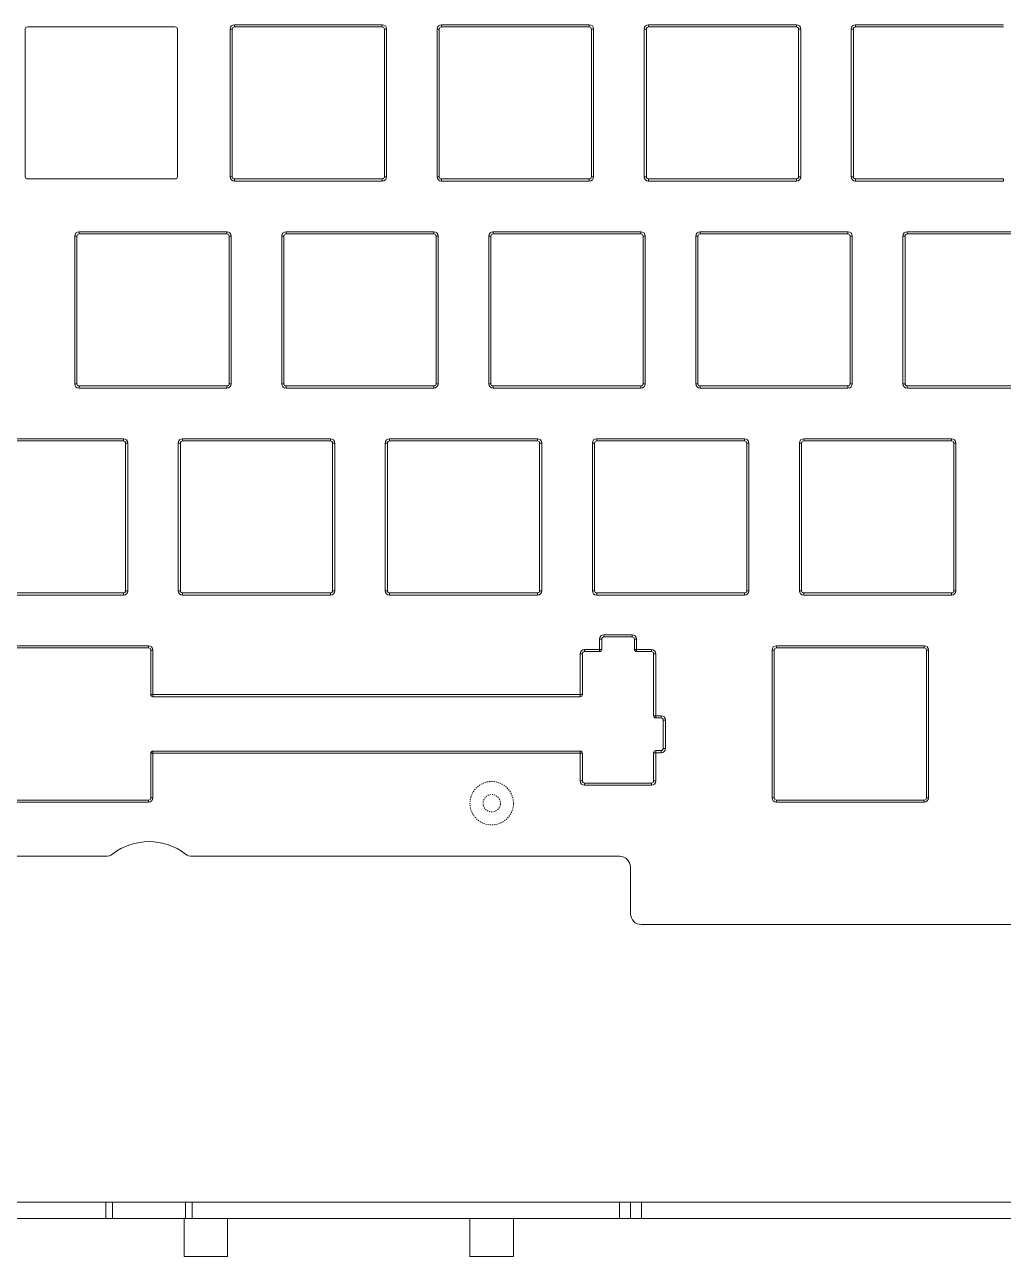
# Model space of a CAD drawing. Header units: millimetres. Extents: x 78 to 606, y -329 to -69.
# Drawn here: x 259.4 to 349.4, y -288.5 to -175.2 of the extents above; entities that cross this region are included whole.
import ezdxf

# ---------------------------------------------------------------- set-up
doc = ezdxf.new("R2010")
doc.units = ezdxf.units.MM
doc.header["$MEASUREMENT"] = 0
doc.linetypes.add('AI-Linetype-0', pattern=[0.18189, 0.090945, -0.090945])
doc.linetypes.add('AI-Linetype-1', pattern=[0.18189, 0.090945, -0.090945])
doc.layers.add('图层 1', color=7, linetype='Continuous', lineweight=0)

msp = doc.modelspace()

# ---------------------------------------------------------------- linework, layer by layer
at = {"layer": '图层 1', "color": 18, "lineweight": 5, "true_color": 0x040000}
for p, q in [((259.45, -189.18), (259.45, -175.58)), ((259.65, -175.38), (273.25, -175.38)), ((273.45, -175.58), (273.45, -189.18)), ((278.3, -175.58), (278.3, -189.18)), ((278.5, -175.58), (278.3, -175.58)), ((278.5, -175.58), (278.5, -189.18)), ((278.7, -175.18), (278.7, -175.38)), ((292.3, -175.18), (278.7, -175.18)), ((292.3, -175.38), (278.7, -175.38)), ((292.3, -175.38), (292.3, -175.18)), ((292.5, -189.18), (292.5, -175.58)), ((292.7, -175.58), (292.5, -175.58)), ((292.7, -189.18), (292.7, -175.58)), ((297.35, -175.58), (297.35, -189.18)), ((297.55, -175.58), (297.35, -175.58)), ((297.55, -175.58), (297.55, -189.18)), ((297.75, -175.18), (297.75, -175.38)), ((311.35, -175.18), (297.75, -175.18)), ((311.35, -175.38), (297.75, -175.38)), ((311.35, -175.38), (311.35, -175.18)), ((311.55, -189.18), (311.55, -175.58)), ((311.75, -175.58), (311.55, -175.58)), ((311.75, -189.18), (311.75, -175.58)), ((316.4, -175.58), (316.4, -189.18)), ((316.6, -175.58), (316.4, -175.58)), ((316.6, -175.58), (316.6, -189.18)), ((316.8, -175.18), (316.8, -175.38)), ((330.4, -175.18), (316.8, -175.18)), ((330.4, -175.38), (316.8, -175.38)), ((330.4, -175.38), (330.4, -175.18)), ((330.6, -189.18), (330.6, -175.58)), ((330.8, -175.58), (330.6, -175.58)), ((330.8, -189.18), (330.8, -175.58)), ((335.45, -175.58), (335.45, -189.18)), ((335.65, -175.58), (335.45, -175.58)), ((335.65, -175.58), (335.65, -189.18)), ((335.85, -175.18), (335.85, -175.38)), ((349.45, -175.18), (335.85, -175.18)), ((349.45, -175.38), (335.85, -175.38)), ((278.3, -189.18), (278.5, -189.18)), ((292.5, -189.18), (292.7, -189.18)), ((297.35, -189.18), (297.55, -189.18)), ((311.55, -189.18), (311.75, -189.18)), ((316.4, -189.18), (316.6, -189.18)), ((330.6, -189.18), (330.8, -189.18)), ((335.45, -189.18), (335.65, -189.18)), ((273.25, -189.38), (259.65, -189.38)), ((278.7, -189.38), (278.7, -189.58)), ((278.7, -189.38), (292.3, -189.38)), ((278.7, -189.58), (292.3, -189.58)), ((292.3, -189.58), (292.3, -189.38)), ((297.75, -189.38), (297.75, -189.58)), ((297.75, -189.38), (311.35, -189.38)), ((297.75, -189.58), (311.35, -189.58)), ((311.35, -189.58), (311.35, -189.38)), ((316.8, -189.38), (316.8, -189.58)), ((316.8, -189.38), (330.4, -189.38)), ((316.8, -189.58), (330.4, -189.58)), ((330.4, -189.58), (330.4, -189.38)), ((335.85, -189.38), (335.85, -189.58)), ((335.85, -189.38), (349.45, -189.38)), ((335.85, -189.58), (349.45, -189.58)), ((349.45, -189.58), (349.45, -189.38)), ((264, -194.63), (264, -208.23)), ((264.2, -194.63), (264, -194.63)), ((264.2, -194.63), (264.2, -208.23)), ((264.4, -194.23), (264.4, -194.43)), ((278, -194.23), (264.4, -194.23)), ((278, -194.43), (264.4, -194.43)), ((278, -194.43), (278, -194.23)), ((278.2, -208.23), (278.2, -194.63)), ((278.4, -194.63), (278.2, -194.63)), ((278.4, -208.23), (278.4, -194.63)), ((283.05, -194.63), (283.05, -208.23)), ((283.25, -194.63), (283.05, -194.63)), ((283.25, -194.63), (283.25, -208.23)), ((283.45, -194.23), (283.45, -194.43)), ((297.05, -194.23), (283.45, -194.23)), ((297.05, -194.43), (283.45, -194.43)), ((297.05, -194.43), (297.05, -194.23)), ((297.25, -208.23), (297.25, -194.63)), ((297.45, -194.63), (297.25, -194.63)), ((297.45, -208.23), (297.45, -194.63)), ((302.1, -194.63), (302.1, -208.23)), ((302.3, -194.63), (302.1, -194.63)), ((302.3, -194.63), (302.3, -208.23)), ((302.5, -194.23), (302.5, -194.43)), ((316.1, -194.23), (302.5, -194.23)), ((316.1, -194.43), (302.5, -194.43)), ((316.1, -194.43), (316.1, -194.23)), ((316.3, -208.23), (316.3, -194.63)), ((316.5, -194.63), (316.3, -194.63)), ((316.5, -208.23), (316.5, -194.63)), ((321.15, -194.63), (321.15, -208.23)), ((321.35, -194.63), (321.15, -194.63)), ((321.35, -194.63), (321.35, -208.23)), ((321.55, -194.23), (321.55, -194.43)), ((335.15, -194.23), (321.55, -194.23)), ((335.15, -194.43), (321.55, -194.43)), ((335.15, -194.43), (335.15, -194.23)), ((335.35, -208.23), (335.35, -194.63)), ((335.55, -194.63), (335.35, -194.63)), ((335.55, -208.23), (335.55, -194.63)), ((340.2, -194.63), (340.2, -208.23)), ((340.4, -194.63), (340.2, -194.63)), ((340.4, -194.63), (340.4, -208.23)), ((340.6, -194.23), (340.6, -194.43)), ((354.2, -194.23), (340.6, -194.23)), ((354.2, -194.43), (340.6, -194.43)), ((264, -208.23), (264.2, -208.23)), ((264.4, -208.43), (264.4, -208.63)), ((264.4, -208.43), (278, -208.43)), ((278, -208.63), (278, -208.43)), ((278.2, -208.23), (278.4, -208.23)), ((283.05, -208.23), (283.25, -208.23)), ((283.45, -208.43), (283.45, -208.63)), ((283.45, -208.43), (297.05, -208.43)), ((297.05, -208.63), (297.05, -208.43)), ((297.25, -208.23), (297.45, -208.23)), ((302.1, -208.23), (302.3, -208.23)), ((302.5, -208.43), (302.5, -208.63)), ((302.5, -208.43), (316.1, -208.43)), ((316.1, -208.63), (316.1, -208.43)), ((316.3, -208.23), (316.5, -208.23)), ((321.15, -208.23), (321.35, -208.23)), ((321.55, -208.43), (321.55, -208.63)), ((321.55, -208.43), (335.15, -208.43)), ((335.15, -208.63), (335.15, -208.43)), ((335.35, -208.23), (335.55, -208.23)), ((340.2, -208.23), (340.4, -208.23)), ((340.6, -208.43), (354.2, -208.43)), ((340.6, -208.43), (340.6, -208.63)), ((264.4, -208.63), (278, -208.63)), ((283.45, -208.63), (297.05, -208.63)), ((302.5, -208.63), (316.1, -208.63)), ((321.55, -208.63), (335.15, -208.63)), ((340.6, -208.63), (354.2, -208.63)), ((268.48, -213.28), (254.88, -213.28)), ((268.48, -213.48), (254.88, -213.48)), ((268.48, -213.48), (268.48, -213.28)), ((268.68, -227.28), (268.68, -213.68)), ((268.88, -213.68), (268.68, -213.68)), ((268.88, -227.28), (268.88, -213.68)), ((273.53, -213.68), (273.53, -227.28)), ((273.73, -213.68), (273.53, -213.68)), ((273.73, -213.68), (273.73, -227.28)), ((273.93, -213.28), (273.93, -213.48)), ((287.53, -213.28), (273.93, -213.28)), ((287.53, -213.48), (273.93, -213.48)), ((287.53, -213.48), (287.53, -213.28)), ((287.73, -227.28), (287.73, -213.68)), ((287.93, -213.68), (287.73, -213.68)), ((287.93, -227.28), (287.93, -213.68)), ((292.58, -213.68), (292.58, -227.28)), ((292.78, -213.68), (292.58, -213.68)), ((292.78, -213.68), (292.78, -227.28)), ((292.98, -213.28), (292.98, -213.48)), ((306.58, -213.28), (292.98, -213.28)), ((306.58, -213.48), (292.98, -213.48)), ((306.58, -213.48), (306.58, -213.28)), ((306.78, -227.28), (306.78, -213.68)), ((306.98, -213.68), (306.78, -213.68)), ((306.98, -227.28), (306.98, -213.68)), ((311.63, -213.68), (311.63, -227.28)), ((311.83, -213.68), (311.63, -213.68)), ((311.83, -213.68), (311.83, -227.28)), ((312.03, -213.28), (312.03, -213.48)), ((325.63, -213.28), (312.03, -213.28)), ((325.63, -213.48), (312.03, -213.48)), ((325.63, -213.48), (325.63, -213.28)), ((325.83, -227.28), (325.83, -213.68)), ((326.03, -213.68), (325.83, -213.68)), ((326.03, -227.28), (326.03, -213.68)), ((330.68, -213.68), (330.68, -227.28)), ((330.88, -213.68), (330.68, -213.68)), ((330.88, -213.68), (330.88, -227.28)), ((331.08, -213.28), (331.08, -213.48)), ((344.68, -213.28), (331.08, -213.28)), ((344.68, -213.48), (331.08, -213.48)), ((344.68, -213.48), (344.68, -213.28)), ((345.08, -213.68), (344.88, -213.68)), ((344.88, -227.28), (344.88, -213.68)), ((345.08, -227.28), (345.08, -213.68)), ((254.88, -227.48), (268.48, -227.48)), ((254.88, -227.68), (268.48, -227.68)), ((268.48, -227.68), (268.48, -227.48)), ((268.68, -227.28), (268.88, -227.28)), ((273.53, -227.28), (273.73, -227.28)), ((273.93, -227.48), (273.93, -227.68)), ((273.93, -227.48), (287.53, -227.48)), ((273.93, -227.68), (287.53, -227.68)), ((287.53, -227.68), (287.53, -227.48)), ((287.73, -227.28), (287.93, -227.28)), ((292.58, -227.28), (292.78, -227.28)), ((292.98, -227.48), (292.98, -227.68)), ((292.98, -227.48), (306.58, -227.48)), ((292.98, -227.68), (306.58, -227.68)), ((306.58, -227.68), (306.58, -227.48)), ((306.78, -227.28), (306.98, -227.28)), ((311.63, -227.28), (311.83, -227.28)), ((312.03, -227.48), (312.03, -227.68)), ((312.03, -227.48), (325.63, -227.48)), ((312.03, -227.68), (325.63, -227.68)), ((325.63, -227.68), (325.63, -227.48)), ((325.83, -227.28), (326.03, -227.28)), ((330.68, -227.28), (330.88, -227.28)), ((331.08, -227.48), (344.68, -227.48)), ((331.08, -227.48), (331.08, -227.68)), ((331.08, -227.68), (344.68, -227.68)), ((344.68, -227.68), (344.68, -227.48)), ((344.88, -227.28), (345.08, -227.28)), ((257.2, -232.33), (270.8, -232.33)), ((270.8, -232.53), (270.8, -232.33)), ((312.3, -232.87), (312.3, -231.72)), ((312.5, -231.72), (312.3, -231.72)), ((312.5, -232.67), (312.5, -231.72)), ((312.7, -231.32), (312.7, -231.52)), ((312.7, -231.32), (315.3, -231.32)), ((312.7, -231.52), (315.3, -231.52)), ((315.3, -231.52), (315.3, -231.32)), ((315.5, -231.72), (315.5, -232.67)), ((315.7, -231.72), (315.5, -231.72)), ((315.7, -231.72), (315.7, -232.87)), ((328.56, -232.33), (342.16, -232.33)), ((328.56, -232.33), (328.56, -232.53)), ((342.16, -232.53), (342.16, -232.33)), ((257.2, -232.53), (270.8, -232.53)), ((271, -232.73), (271, -236.83)), ((271.2, -232.73), (271, -232.73)), ((271.2, -232.73), (271.2, -237.03)), ((310.72, -233.07), (310.52, -233.07)), ((310.52, -237.03), (310.52, -233.07)), ((310.72, -236.83), (310.72, -233.07)), ((310.92, -232.67), (310.92, -232.87)), ((310.92, -232.67), (312.5, -232.67)), ((310.92, -232.87), (312.3, -232.87)), ((315.5, -232.67), (317.07, -232.67)), ((315.7, -232.87), (317.07, -232.87)), ((317.07, -232.87), (317.07, -232.67)), ((317.47, -233.07), (317.27, -233.07)), ((317.27, -233.07), (317.27, -238.77)), ((317.47, -233.07), (317.47, -238.97)), ((328.36, -232.73), (328.16, -232.73)), ((328.16, -246.33), (328.16, -232.73)), ((328.36, -246.33), (328.36, -232.73)), ((328.56, -232.53), (342.16, -232.53)), ((342.56, -232.73), (342.36, -232.73)), ((342.36, -232.73), (342.36, -246.33)), ((342.56, -232.73), (342.56, -246.33)), ((271, -236.83), (310.72, -236.83)), ((271.2, -237.03), (310.52, -237.03)), ((317.27, -238.77), (317.95, -238.77)), ((317.47, -238.97), (317.95, -238.97)), ((317.95, -238.97), (317.95, -238.77)), ((318.35, -239.17), (318.15, -239.17)), ((318.15, -239.17), (318.15, -241.78)), ((318.35, -239.17), (318.35, -241.78)), ((271, -242.23), (271, -246.33)), ((310.72, -242.23), (271, -242.23)), ((271.2, -242.03), (271.2, -246.33)), ((310.52, -242.03), (271.2, -242.03)), ((310.52, -244.78), (310.52, -242.03)), ((310.72, -244.78), (310.72, -242.23)), ((317.95, -242.18), (317.27, -242.18)), ((317.27, -242.18), (317.27, -244.78)), ((317.95, -241.98), (317.47, -241.98)), ((317.47, -241.98), (317.47, -244.78)), ((317.95, -242.18), (317.95, -241.98)), ((318.15, -241.78), (318.35, -241.78)), ((310.52, -244.78), (310.72, -244.78)), ((317.27, -244.78), (317.47, -244.78)), ((317.07, -244.98), (310.92, -244.98)), ((310.92, -244.98), (310.92, -245.18)), ((317.07, -245.18), (310.92, -245.18)), ((317.07, -245.18), (317.07, -244.98)), ((270.8, -246.53), (257.2, -246.53)), ((270.8, -246.73), (257.2, -246.73)), ((270.8, -246.73), (270.8, -246.53)), ((271, -246.33), (271.2, -246.33)), ((328.16, -246.33), (328.36, -246.33)), ((342.16, -246.53), (328.56, -246.53)), ((328.56, -246.53), (328.56, -246.73)), ((342.16, -246.73), (328.56, -246.73)), ((342.16, -246.73), (342.16, -246.53)), ((342.36, -246.33), (342.56, -246.33)), ((266.87, -251.71), (215.29, -251.71)), ((314.14, -251.71), (274.81, -251.71)), ((315.14, -256.99), (315.14, -252.71)), ((378.14, -257.99), (316.14, -257.99)), ((128.94, -283.53), (566.1, -283.53)), ((266.87, -285.03), (266.87, -283.53)), ((267.48, -285.03), (267.48, -283.53)), ((274.2, -283.53), (274.2, -285.03)), ((274.81, -283.53), (274.81, -285.03)), ((314.14, -285.03), (314.14, -283.53)), ((315.14, -283.53), (315.14, -285.03)), ((316.14, -283.53), (316.14, -285.03)), ((128.94, -285.03), (566.1, -285.03)), ((274.06, -285.03), (274.06, -288.53)), ((278.06, -285.03), (278.06, -288.53)), ((300.37, -285.03), (300.37, -288.53)), ((304.37, -285.03), (304.37, -288.53)), ((274.06, -288.53), (278.06, -288.53)), ((300.37, -288.53), (304.37, -288.53))]:
    msp.add_line(p, q, dxfattribs=at)
at = {"layer": '图层 1', "color": 8, "linetype": 'AI-Linetype-0', "lineweight": 5, "true_color": 0x7f8080}
msp.add_circle((302.37, -246.83), 2, dxfattribs=at)
at = {"layer": '图层 1', "color": 8, "linetype": 'AI-Linetype-1', "lineweight": 5, "true_color": 0x7f8080}
msp.add_circle((302.37, -246.83), 0.8, dxfattribs=at)
at = {"layer": '图层 1', "color": 18, "lineweight": 5, "true_color": 0x040000}
for points in [[(259.65, -175.38), (259.54, -175.38), (259.45, -175.47), (259.45, -175.58)], [(273.45, -175.58), (273.45, -175.47), (273.36, -175.38), (273.25, -175.38)], [(278.7, -175.18), (278.47, -175.18), (278.3, -175.36), (278.3, -175.58)], [(292.7, -175.58), (292.7, -175.36), (292.52, -175.18), (292.3, -175.18)], [(297.75, -175.18), (297.52, -175.18), (297.35, -175.36), (297.35, -175.58)], [(311.75, -175.58), (311.75, -175.36), (311.57, -175.18), (311.35, -175.18)], [(316.8, -175.18), (316.57, -175.18), (316.4, -175.36), (316.4, -175.58)], [(330.8, -175.58), (330.8, -175.36), (330.62, -175.18), (330.4, -175.18)], [(335.85, -175.18), (335.62, -175.18), (335.45, -175.36), (335.45, -175.58)], [(259.45, -189.18), (259.45, -189.29), (259.54, -189.38), (259.65, -189.38)], [(273.25, -189.38), (273.36, -189.38), (273.45, -189.29), (273.45, -189.18)], [(278.3, -189.18), (278.3, -189.4), (278.47, -189.58), (278.7, -189.58)], [(292.3, -189.58), (292.52, -189.58), (292.7, -189.4), (292.7, -189.18)], [(297.35, -189.18), (297.35, -189.4), (297.52, -189.58), (297.75, -189.58)], [(311.35, -189.58), (311.57, -189.58), (311.75, -189.4), (311.75, -189.18)], [(316.4, -189.18), (316.4, -189.4), (316.57, -189.58), (316.8, -189.58)], [(330.4, -189.58), (330.62, -189.58), (330.8, -189.4), (330.8, -189.18)], [(335.45, -189.18), (335.45, -189.4), (335.62, -189.58), (335.85, -189.58)], [(264.4, -194.23), (264.17, -194.23), (264, -194.41), (264, -194.63)], [(278.4, -194.63), (278.4, -194.41), (278.22, -194.23), (278, -194.23)], [(283.45, -194.23), (283.22, -194.23), (283.05, -194.41), (283.05, -194.63)], [(297.45, -194.63), (297.45, -194.41), (297.27, -194.23), (297.05, -194.23)], [(302.5, -194.23), (302.27, -194.23), (302.1, -194.41), (302.1, -194.63)], [(316.5, -194.63), (316.5, -194.41), (316.32, -194.23), (316.1, -194.23)], [(321.55, -194.23), (321.32, -194.23), (321.15, -194.41), (321.15, -194.63)], [(335.55, -194.63), (335.55, -194.41), (335.37, -194.23), (335.15, -194.23)], [(340.6, -194.23), (340.37, -194.23), (340.2, -194.41), (340.2, -194.63)], [(264, -208.23), (264, -208.45), (264.17, -208.63), (264.4, -208.63)], [(278, -208.63), (278.22, -208.63), (278.4, -208.45), (278.4, -208.23)], [(283.05, -208.23), (283.05, -208.45), (283.22, -208.63), (283.45, -208.63)], [(297.05, -208.63), (297.27, -208.63), (297.45, -208.45), (297.45, -208.23)], [(302.1, -208.23), (302.1, -208.45), (302.27, -208.63), (302.5, -208.63)], [(316.1, -208.63), (316.32, -208.63), (316.5, -208.45), (316.5, -208.23)], [(321.15, -208.23), (321.15, -208.45), (321.32, -208.63), (321.55, -208.63)], [(335.15, -208.63), (335.37, -208.63), (335.55, -208.45), (335.55, -208.23)], [(340.2, -208.23), (340.2, -208.45), (340.37, -208.63), (340.6, -208.63)], [(268.88, -213.68), (268.88, -213.46), (268.7, -213.28), (268.48, -213.28)], [(273.93, -213.28), (273.7, -213.28), (273.53, -213.46), (273.53, -213.68)], [(287.93, -213.68), (287.93, -213.46), (287.75, -213.28), (287.53, -213.28)], [(292.98, -213.28), (292.75, -213.28), (292.58, -213.46), (292.58, -213.68)], [(306.98, -213.68), (306.98, -213.46), (306.8, -213.28), (306.58, -213.28)], [(312.03, -213.28), (311.8, -213.28), (311.63, -213.46), (311.63, -213.68)], [(326.03, -213.68), (326.03, -213.46), (325.85, -213.28), (325.63, -213.28)], [(331.08, -213.28), (330.85, -213.28), (330.68, -213.46), (330.68, -213.68)], [(345.08, -213.68), (345.08, -213.46), (344.9, -213.28), (344.68, -213.28)], [(268.48, -227.68), (268.7, -227.68), (268.88, -227.5), (268.88, -227.28)], [(273.53, -227.28), (273.53, -227.5), (273.7, -227.68), (273.93, -227.68)], [(287.53, -227.68), (287.75, -227.68), (287.93, -227.5), (287.93, -227.28)], [(292.58, -227.28), (292.58, -227.5), (292.75, -227.68), (292.98, -227.68)], [(306.58, -227.68), (306.8, -227.68), (306.98, -227.5), (306.98, -227.28)], [(311.63, -227.28), (311.63, -227.5), (311.8, -227.68), (312.03, -227.68)], [(325.63, -227.68), (325.85, -227.68), (326.03, -227.5), (326.03, -227.28)], [(330.68, -227.28), (330.68, -227.5), (330.85, -227.68), (331.08, -227.68)], [(344.68, -227.68), (344.9, -227.68), (345.08, -227.5), (345.08, -227.28)], [(271.2, -232.73), (271.2, -232.51), (271.02, -232.33), (270.8, -232.33)], [(312.7, -231.32), (312.47, -231.32), (312.3, -231.5), (312.3, -231.72)], [(312.7, -231.52), (312.59, -231.52), (312.5, -231.61), (312.5, -231.72)], [(315.7, -231.72), (315.7, -231.5), (315.52, -231.32), (315.3, -231.32)], [(315.5, -231.72), (315.5, -231.61), (315.41, -231.52), (315.3, -231.52)], [(328.56, -232.33), (328.34, -232.33), (328.16, -232.51), (328.16, -232.73)], [(342.56, -232.73), (342.56, -232.51), (342.38, -232.33), (342.16, -232.33)], [(271, -232.73), (271, -232.62), (270.91, -232.53), (270.8, -232.53)], [(310.92, -232.67), (310.7, -232.67), (310.52, -232.85), (310.52, -233.07)], [(310.92, -232.87), (310.81, -232.87), (310.72, -232.96), (310.72, -233.07)], [(312.3, -232.87), (312.41, -232.87), (312.5, -232.78), (312.5, -232.67)], [(315.5, -232.67), (315.5, -232.78), (315.59, -232.87), (315.7, -232.87)], [(317.47, -233.07), (317.47, -232.85), (317.29, -232.67), (317.07, -232.67)], [(317.27, -233.07), (317.27, -232.96), (317.18, -232.87), (317.07, -232.87)], [(328.56, -232.53), (328.45, -232.53), (328.36, -232.62), (328.36, -232.73)], [(342.36, -232.73), (342.36, -232.62), (342.27, -232.53), (342.16, -232.53)], [(271, -236.83), (271, -236.94), (271.09, -237.03), (271.2, -237.03)], [(310.52, -237.03), (310.63, -237.03), (310.72, -236.94), (310.72, -236.83)], [(317.27, -238.77), (317.27, -238.88), (317.36, -238.97), (317.47, -238.97)], [(318.35, -239.17), (318.35, -238.95), (318.17, -238.77), (317.95, -238.77)], [(318.15, -239.17), (318.15, -239.06), (318.06, -238.97), (317.95, -238.97)], [(271.2, -242.03), (271.09, -242.03), (271, -242.12), (271, -242.23)], [(310.72, -242.23), (310.72, -242.12), (310.63, -242.03), (310.52, -242.03)], [(317.47, -241.98), (317.36, -241.98), (317.27, -242.07), (317.27, -242.18)], [(317.95, -242.18), (318.17, -242.18), (318.35, -242), (318.35, -241.78)], [(317.95, -241.98), (318.06, -241.98), (318.15, -241.89), (318.15, -241.78)], [(310.52, -244.78), (310.52, -245), (310.7, -245.18), (310.92, -245.18)], [(310.72, -244.78), (310.72, -244.89), (310.81, -244.98), (310.92, -244.98)], [(317.07, -245.18), (317.29, -245.18), (317.47, -245), (317.47, -244.78)], [(317.07, -244.98), (317.18, -244.98), (317.27, -244.89), (317.27, -244.78)], [(270.8, -246.73), (271.02, -246.73), (271.2, -246.55), (271.2, -246.33)], [(270.8, -246.53), (270.91, -246.53), (271, -246.44), (271, -246.33)], [(328.16, -246.33), (328.16, -246.55), (328.34, -246.73), (328.56, -246.73)], [(328.36, -246.33), (328.36, -246.44), (328.45, -246.53), (328.56, -246.53)], [(342.16, -246.73), (342.38, -246.73), (342.56, -246.55), (342.56, -246.33)], [(342.16, -246.53), (342.27, -246.53), (342.36, -246.44), (342.36, -246.33)], [(274.2, -251.5), (272.22, -249.98), (269.46, -249.98), (267.48, -251.5)], [(266.87, -251.71), (267.09, -251.71), (267.3, -251.64), (267.48, -251.5)], [(274.2, -251.5), (274.37, -251.64), (274.59, -251.71), (274.81, -251.71)], [(315.14, -252.71), (315.14, -252.16), (314.69, -251.71), (314.14, -251.71)], [(315.14, -256.99), (315.14, -257.55), (315.59, -257.99), (316.14, -257.99)]]:
    msp.add_open_spline(points, degree=3, dxfattribs=at)
for points in [[(278.7, -175.38), (278.59, -175.38), (278.5, -175.47), (278.5, -175.58), (278.5, -175.58), (278.5, -175.58), (278.5, -175.58)], [(292.5, -175.58), (292.5, -175.47), (292.41, -175.38), (292.3, -175.38), (292.3, -175.38), (292.3, -175.38), (292.3, -175.38)], [(297.75, -175.38), (297.64, -175.38), (297.55, -175.47), (297.55, -175.58), (297.55, -175.58), (297.55, -175.58), (297.55, -175.58)], [(311.55, -175.58), (311.55, -175.47), (311.46, -175.38), (311.35, -175.38), (311.35, -175.38), (311.35, -175.38), (311.35, -175.38)], [(316.8, -175.38), (316.69, -175.38), (316.6, -175.47), (316.6, -175.58), (316.6, -175.58), (316.6, -175.58), (316.6, -175.58)], [(330.6, -175.58), (330.6, -175.47), (330.51, -175.38), (330.4, -175.38), (330.4, -175.38), (330.4, -175.38), (330.4, -175.38)], [(335.85, -175.38), (335.74, -175.38), (335.65, -175.47), (335.65, -175.58), (335.65, -175.58), (335.65, -175.58), (335.65, -175.58)], [(278.5, -189.18), (278.5, -189.29), (278.59, -189.38), (278.7, -189.38), (278.7, -189.38), (278.7, -189.38), (278.7, -189.38)], [(292.3, -189.38), (292.41, -189.38), (292.5, -189.29), (292.5, -189.18), (292.5, -189.18), (292.5, -189.18), (292.5, -189.18)], [(297.55, -189.18), (297.55, -189.29), (297.64, -189.38), (297.75, -189.38), (297.75, -189.38), (297.75, -189.38), (297.75, -189.38)], [(311.35, -189.38), (311.46, -189.38), (311.55, -189.29), (311.55, -189.18), (311.55, -189.18), (311.55, -189.18), (311.55, -189.18)], [(316.6, -189.18), (316.6, -189.29), (316.69, -189.38), (316.8, -189.38), (316.8, -189.38), (316.8, -189.38), (316.8, -189.38)], [(330.4, -189.38), (330.51, -189.38), (330.6, -189.29), (330.6, -189.18), (330.6, -189.18), (330.6, -189.18), (330.6, -189.18)], [(335.65, -189.18), (335.65, -189.29), (335.74, -189.38), (335.85, -189.38), (335.85, -189.38), (335.85, -189.38), (335.85, -189.38)], [(264.4, -194.43), (264.29, -194.43), (264.2, -194.52), (264.2, -194.63), (264.2, -194.63), (264.2, -194.63), (264.2, -194.63)], [(278.2, -194.63), (278.2, -194.52), (278.11, -194.43), (278, -194.43), (278, -194.43), (278, -194.43), (278, -194.43)], [(283.45, -194.43), (283.34, -194.43), (283.25, -194.52), (283.25, -194.63), (283.25, -194.63), (283.25, -194.63), (283.25, -194.63)], [(297.25, -194.63), (297.25, -194.52), (297.16, -194.43), (297.05, -194.43), (297.05, -194.43), (297.05, -194.43), (297.05, -194.43)], [(302.5, -194.43), (302.39, -194.43), (302.3, -194.52), (302.3, -194.63), (302.3, -194.63), (302.3, -194.63), (302.3, -194.63)], [(316.3, -194.63), (316.3, -194.52), (316.21, -194.43), (316.1, -194.43), (316.1, -194.43), (316.1, -194.43), (316.1, -194.43)], [(321.55, -194.43), (321.44, -194.43), (321.35, -194.52), (321.35, -194.63), (321.35, -194.63), (321.35, -194.63), (321.35, -194.63)], [(335.35, -194.63), (335.35, -194.52), (335.26, -194.43), (335.15, -194.43), (335.15, -194.43), (335.15, -194.43), (335.15, -194.43)], [(340.6, -194.43), (340.49, -194.43), (340.4, -194.52), (340.4, -194.63), (340.4, -194.63), (340.4, -194.63), (340.4, -194.63)], [(264.2, -208.23), (264.2, -208.34), (264.29, -208.43), (264.4, -208.43), (264.4, -208.43), (264.4, -208.43), (264.4, -208.43)], [(278, -208.43), (278.11, -208.43), (278.2, -208.34), (278.2, -208.23), (278.2, -208.23), (278.2, -208.23), (278.2, -208.23)], [(283.25, -208.23), (283.25, -208.34), (283.34, -208.43), (283.45, -208.43), (283.45, -208.43), (283.45, -208.43), (283.45, -208.43)], [(297.05, -208.43), (297.16, -208.43), (297.25, -208.34), (297.25, -208.23), (297.25, -208.23), (297.25, -208.23), (297.25, -208.23)], [(302.3, -208.23), (302.3, -208.34), (302.39, -208.43), (302.5, -208.43), (302.5, -208.43), (302.5, -208.43), (302.5, -208.43)], [(316.1, -208.43), (316.21, -208.43), (316.3, -208.34), (316.3, -208.23), (316.3, -208.23), (316.3, -208.23), (316.3, -208.23)], [(321.35, -208.23), (321.35, -208.34), (321.44, -208.43), (321.55, -208.43), (321.55, -208.43), (321.55, -208.43), (321.55, -208.43)], [(335.15, -208.43), (335.26, -208.43), (335.35, -208.34), (335.35, -208.23), (335.35, -208.23), (335.35, -208.23), (335.35, -208.23)], [(340.4, -208.23), (340.4, -208.34), (340.49, -208.43), (340.6, -208.43), (340.6, -208.43), (340.6, -208.43), (340.6, -208.43)], [(268.68, -213.68), (268.68, -213.57), (268.59, -213.48), (268.48, -213.48), (268.48, -213.48), (268.48, -213.48), (268.48, -213.48)], [(273.93, -213.48), (273.82, -213.48), (273.73, -213.57), (273.73, -213.68), (273.73, -213.68), (273.73, -213.68), (273.73, -213.68)], [(287.73, -213.68), (287.73, -213.57), (287.64, -213.48), (287.53, -213.48), (287.53, -213.48), (287.53, -213.48), (287.53, -213.48)], [(292.98, -213.48), (292.87, -213.48), (292.78, -213.57), (292.78, -213.68), (292.78, -213.68), (292.78, -213.68), (292.78, -213.68)], [(306.78, -213.68), (306.78, -213.57), (306.69, -213.48), (306.58, -213.48), (306.58, -213.48), (306.58, -213.48), (306.58, -213.48)], [(312.03, -213.48), (311.92, -213.48), (311.83, -213.57), (311.83, -213.68), (311.83, -213.68), (311.83, -213.68), (311.83, -213.68)], [(325.83, -213.68), (325.83, -213.57), (325.74, -213.48), (325.63, -213.48), (325.63, -213.48), (325.63, -213.48), (325.63, -213.48)], [(331.08, -213.48), (330.97, -213.48), (330.88, -213.57), (330.88, -213.68), (330.88, -213.68), (330.88, -213.68), (330.88, -213.68)], [(344.88, -213.68), (344.88, -213.57), (344.79, -213.48), (344.68, -213.48), (344.68, -213.48), (344.68, -213.48), (344.68, -213.48)], [(268.48, -227.48), (268.59, -227.48), (268.68, -227.39), (268.68, -227.28), (268.68, -227.28), (268.68, -227.28), (268.68, -227.28)], [(273.73, -227.28), (273.73, -227.39), (273.82, -227.48), (273.93, -227.48), (273.93, -227.48), (273.93, -227.48), (273.93, -227.48)], [(287.53, -227.48), (287.64, -227.48), (287.73, -227.39), (287.73, -227.28), (287.73, -227.28), (287.73, -227.28), (287.73, -227.28)], [(292.78, -227.28), (292.78, -227.39), (292.87, -227.48), (292.98, -227.48), (292.98, -227.48), (292.98, -227.48), (292.98, -227.48)], [(306.58, -227.48), (306.69, -227.48), (306.78, -227.39), (306.78, -227.28), (306.78, -227.28), (306.78, -227.28), (306.78, -227.28)], [(311.83, -227.28), (311.83, -227.39), (311.92, -227.48), (312.03, -227.48), (312.03, -227.48), (312.03, -227.48), (312.03, -227.48)], [(325.63, -227.48), (325.74, -227.48), (325.83, -227.39), (325.83, -227.28), (325.83, -227.28), (325.83, -227.28), (325.83, -227.28)], [(330.88, -227.28), (330.88, -227.39), (330.97, -227.48), (331.08, -227.48), (331.08, -227.48), (331.08, -227.48), (331.08, -227.48)], [(344.68, -227.48), (344.79, -227.48), (344.88, -227.39), (344.88, -227.28), (344.88, -227.28), (344.88, -227.28), (344.88, -227.28)]]:
    msp.add_open_spline(points, degree=3, knots=[0, 0, 0, 0, 1, 1, 1, 2, 2, 2, 2], dxfattribs=at)

doc.saveas('drawing.dxf')
